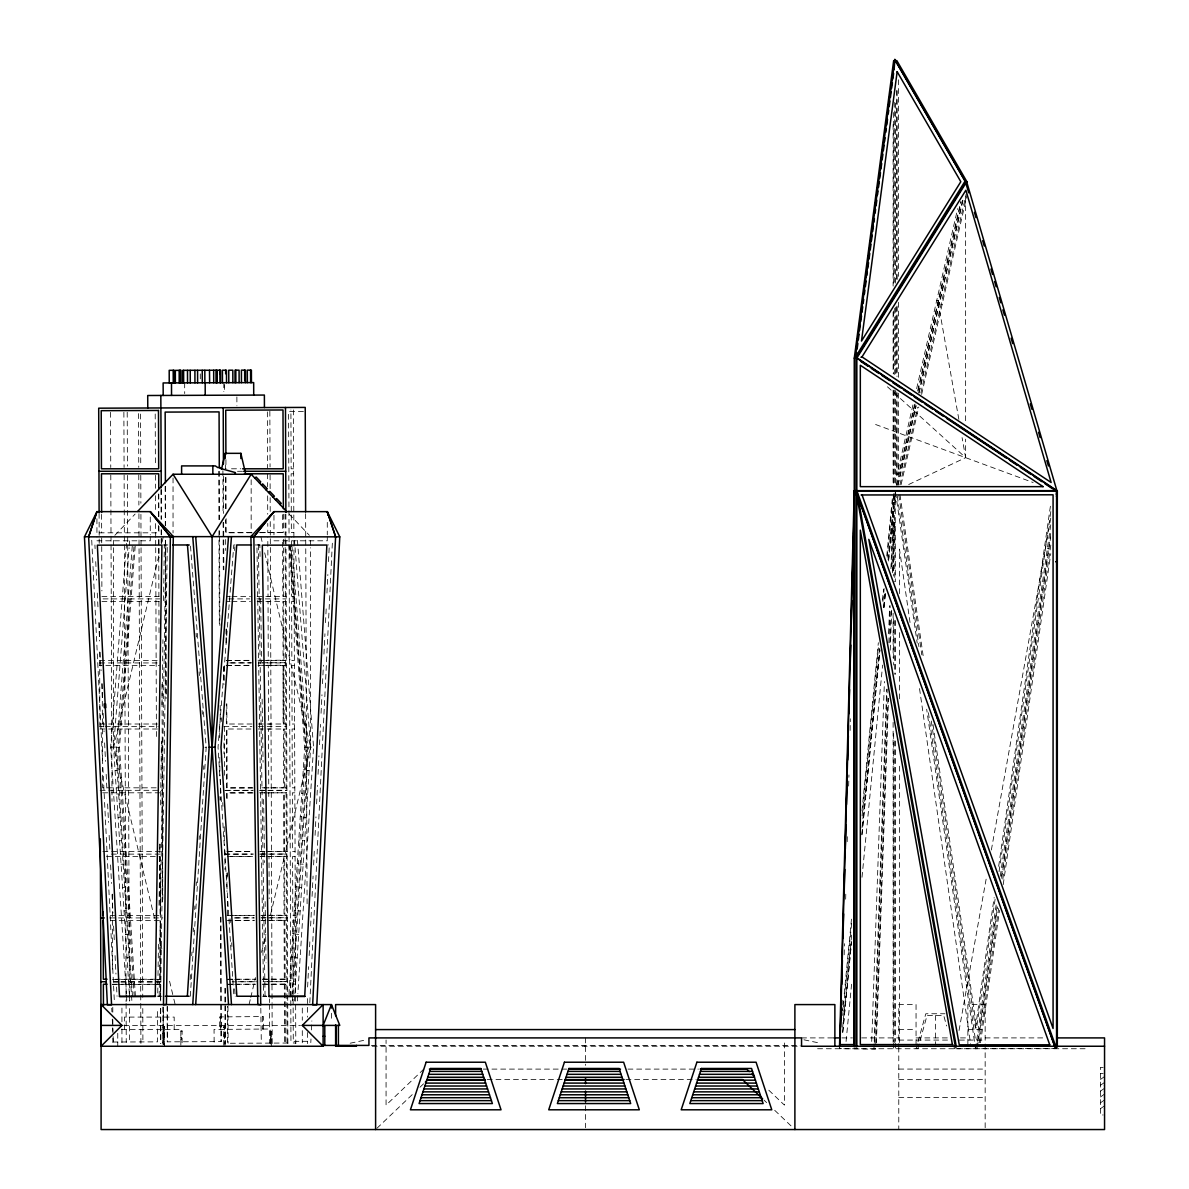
<?xml version="1.0" encoding="UTF-8"?>
<svg xmlns="http://www.w3.org/2000/svg" width="1189" height="1189" viewBox="0 0 1189 1189"><rect width="100%" height="100%" fill="white"/><g stroke="black" fill="none" stroke-linecap="round" stroke-linejoin="round"><path stroke-width="0.75" stroke-dasharray="5 3.75" d="M158.464 944.259L157.691 996.263L160.634 996.159L167.292 544.874L164.35 544.963L163.473 604.398M159.029 905.26L159.935 843.967M160.515 804.968L161.451 741.832M162.001 704.691L162.952 639.682M159.163 996.204L165.821 544.919M162.908 1042.619L163.413 1008.213M842.838 1000.142L842.704 1010.427L843.521 1001.168M844.175 954.797L844.472 943.68M845.661 899.181L845.81 893.623M847.177 841.708L847.326 836.135M848.649 786.078L848.946 774.946M850.135 730.447L850.298 718.751M871.715 1041.43L884.408 681.505M873.96 1048.743L874.168 1043.184M874.227 1041.326L886.667 689.144M888.629 633.544L889.61 605.736M890.918 568.669L893.593 492.677L893.667 576.085M874.747 1042.723L887.232 689.055M888.867 642.759L890.175 605.721M891.542 566.841L893.117 522.402L894.767 522.402L894.767 581.659M887.99 698.419L875.609 1049.174L839.479 1048.639M889.952 642.818L891.126 609.452M892.434 572.801L895.243 492.677L895.317 581.644M876.397 1042.723L888.555 698.315M890.249 650.16L891.691 609.422M894.767 522.402L892.998 572.399L893.117 522.402M307.624 987.004L308.635 966.672M309.17 955.57L309.987 938.924M310.626 925.978L311.533 907.475M312.068 896.387L313.079 876.04M313.614 864.938L314.431 848.292M315.07 835.347L315.977 816.858M316.616 803.898L317.522 785.409M318.058 774.307L318.964 755.818M319.514 744.715L320.51 724.369M321.06 713.281L321.966 694.777M322.501 683.69L323.408 665.186M323.958 654.099L324.954 633.752M325.504 622.65L326.321 606.004M326.945 593.058L327.852 574.555M328.491 561.609L329.308 544.963L327.837 544.919M309.809 1002.639L332.489 540.237M310.805 1042.619L310.983 1038.993M311.429 1029.942L311.86 1020.89M190.181 979.662L190.537 974.133M191.711 955.688L191.949 952.003M193.242 931.715L193.48 928.029M194.654 909.585L194.892 905.899M196.185 885.612L196.423 881.926M199.128 839.508L199.366 835.822M203.601 769.432L203.839 765.746M190.314 996.248L206.187 747.301L190.418 544.963M288.927 994.494L304.696 747.301L288.927 544.963M289.997 996.248L306.004 747.301L290.369 546.806M291.766 996.248L307.654 747.301L291.87 544.963M292.36 1000.856L292.702 995.461M292.821 993.662L308.546 747.078L313.569 747.212L297.859 993.484M294.426 1000.989L294.783 995.594M294.887 993.781L310.626 747.212L310.626 547.728M297.384 1000.885L297.74 995.327M126.361 993.484L110.651 747.212L126.777 540.341M129.333 993.781L113.594 747.212L129.155 547.728M129.289 545.87L129.72 540.341M132.455 996.248L116.567 747.301L132.351 544.963M133.971 546.806L118.335 747.301L134.223 996.248M135.397 996.248L119.509 747.301L135.293 544.963M221.213 721.545L221.496 717.874M234.56 550.492L234.842 546.806M844.235 993.766L851.592 918.012M862.01 810.839L878.344 642.699M882.461 600.192L883.546 589.105M886.771 555.858L892.508 496.72M842.704 1015.391L851.681 923.021M862.084 815.862L878.418 647.752M882.907 601.56L884.155 588.629M887.202 557.225L893.132 496.259M842.659 1027.133L851.636 934.747M862.04 827.574L879.444 648.347M883.397 607.698L884.824 592.91M888.064 559.647L894.158 496.824M842.733 1032.111L851.532 941.584M861.936 834.44L879.89 649.699M884.007 607.207L885.448 592.434M888.495 561.015L894.782 496.363M842.733 1032.542L851.532 942.015M861.936 834.871L879.89 650.13M884.007 607.638L885.448 592.85M888.673 559.603L895.139 493.093M846.063 1041.46L851.621 983.838M862.01 877.259L882.61 665.097M995.104 899.196L976.615 1027.861L975.426 1028.039L994.167 897.532M998.671 866.276L1050.704 504.151M999.057 871.626L1050.838 511.329M996.144 904.978L975.485 1048.743L977.135 1048.98L997.437 907.668M1000.276 876.219L1050.898 523.859M976.674 1048.743L977.477 1043.229M977.73 1041.401L997.244 905.424M1001.465 876.219L1050.779 532.865M1001.658 878.299L1050.704 536.938M979.305 1042.738L998.597 908.515M1002.817 879.102L1050.898 544.473M980.509 1042.738L999.518 910.358M1003.219 884.616L1050.779 553.658M959.047 1030.506L986.781 875.535M991.358 850.001L1050.749 518.166M914.49 404.765L898.542 474.783L897.011 474.783L912.974 404.765M916.645 388.61L957.65 208.655M917.759 390.408L960.816 201.431M896.551 485.394L915.099 403.978M917.982 391.315L961.128 201.937M897.725 485.082L915.857 405.479M918.755 392.816L962.718 199.826M898.067 485.394L916.214 405.791M919.097 393.113L963.462 198.34M899.924 484.919L917.596 407.351M920.881 392.92L966.167 194.149M901.099 484.607L918.77 407.039M921.638 394.421L966.925 195.65M154.496 918.19L113.594 747.212L159.088 554.639M162.061 542.035L163.339 536.64M249.051 1004.586L250.344 999.191M250.775 997.393L255.501 977.596M261.535 952.389L265.846 934.391M270.572 914.594L310.626 747.212L295.065 547.728M916.095 1048.743L917.551 1043.496M918.027 1041.742L925.8 1013.756L945.002 1013.756M917.819 1048.743L927.063 1015.421L943.724 1015.421L946.593 1025.944M114.857 535.318L135.1 514.064M423.819 1069.104L386.068 1105.116L386.068 1040.033M376.943 1128.272L413.237 1093.657M419.955 1087.251L425.32 1082.124M1104.551 1076.565L1100.39 1079.493L1103.169 1079.493M1104.551 1082.421L1100.39 1085.334L1104.551 1085.334M1104.551 1088.262L1100.39 1091.19L1104.551 1091.19M1104.551 1094.103L1100.39 1097.031L1104.551 1097.031M1104.551 1099.959L1100.39 1102.872L1104.551 1102.872M1104.551 1105.8L1100.39 1108.728L1104.551 1108.728M908.708 484.503L965.631 457.661L965.631 439.172M958.854 419.36L938.18 302.66L939.355 302.348M941.019 304.533L942.193 304.221M350.161 1043.214L366.509 1039.81M1056.56 1048.579L955.778 1048.743M976.674 1048.564L975.485 1048.743L926.692 709.224M110.651 747.212L115.675 747.078L131.399 993.662M115.095 770.606L117.161 770.487M116.581 794.014L118.662 793.88M118.068 817.408L120.148 817.274M119.569 840.801L121.65 840.668M121.055 864.21L123.136 864.076M122.556 887.603L124.637 887.47M124.042 910.997L126.123 910.863M125.544 934.391L127.609 934.257M127.03 957.799L129.111 957.665M128.516 981.193L130.597 981.059M303.388 411.572L288.585 411.632L290.948 1041.356L307.609 1041.296M293.624 468.793L291.127 468.793L290.904 409.952M293.653 473.787L291.142 473.802L291.364 532.598L293.861 532.598M99.177 532.821L158.94 532.821L158.91 525.449M270.289 532.598L267.793 532.598L267.763 523.413M252.053 532.717L226.192 532.821L226.133 518.062M259.44 532.687L285.954 532.598M270.527 596.402L268.03 596.402L267.807 537.606M286.192 596.402L282.863 596.402L282.64 539.434M294.114 596.402L291.602 596.402L291.394 537.606M270.557 601.396L268.045 601.411L268.268 660.445M286.207 601.396L282.878 601.411L283.101 660.445L285.598 660.445M294.129 601.396L291.632 601.411L291.855 660.445L294.352 660.445M99.653 660.445L157.572 660.445M226.668 660.43L250.686 660.341M258.072 660.311L286.43 660.207M229.67 662.912L251.652 662.838M262.635 662.793L286.445 662.704M99.668 665.439L102.165 665.424M226.698 665.424L250.701 665.335M258.087 665.305L286.445 665.201M270.795 665.439L268.298 665.454L268.506 724.027L271.003 724.012M285.613 665.439L259.217 665.439M294.367 665.439L291.87 665.454L292.093 724.027L294.59 724.012M99.891 724.012L159.371 724.012M286.668 724.012L283.339 724.027L283.116 665.454L283.116 724.012M99.906 729.006L159.668 729.006M271.033 729.006L268.536 729.02L268.744 787.831M286.698 729.006L283.354 729.02L283.577 787.831L259.678 787.817M294.604 729.006L292.108 729.02L292.331 787.831L294.827 787.817M253.004 787.95L227.158 788.039L226.936 729.006M264.092 787.906L286.906 787.817M224.662 790.551L252.127 790.447M259.455 790.417L286.921 790.313M253.034 792.944L227.173 793.033L227.203 800.36M264.107 792.9L286.935 792.81M294.842 792.81L292.345 792.825L292.568 851.517L295.065 851.502M268.996 851.517L271.493 851.502M259.915 851.562L287.158 851.621M271.508 856.511L269.011 856.511L269.16 898.706M259.945 856.556L286.341 856.511M295.08 856.511L292.583 856.511L292.806 915.203L295.303 915.203M266.202 856.615L287.173 856.615M227.069 915.426L254.639 915.322M261.996 915.292L265.682 915.277M267.51 915.262L286.564 915.203M287.396 915.426L284.884 915.441L284.676 856.615M235.526 917.893L253.747 917.819M261.045 917.789L286.564 917.7M227.099 920.42L254.669 920.316M262.011 920.286L265.697 920.271M267.54 920.271L286.579 920.197M295.318 920.197L292.821 920.212L293.044 979.112L295.541 979.097M260.896 920.435L287.411 920.435M227.307 979.35L232.821 979.32M234.664 979.32L254.892 979.246M262.234 979.216L286.802 979.127M262.962 979.231L287.634 979.231M232.123 981.832L255.813 981.742M263.111 981.713L286.802 981.624M227.337 984.343L232.851 984.329M234.679 984.314L254.907 984.239M262.264 984.21L286.817 984.12M295.556 984.106L293.059 984.106L293.282 1043.021L295.779 1043.006M262.977 984.239L287.649 984.239M225.538 1026.196L224.29 1026.196L224.364 1044.001M224.305 1027.445L225.553 1027.445M163.309 1033.078L164.141 1033.078L164.29 1036.511L163.042 1036.511M225.568 1032.855L224.736 1032.855L224.751 1036.109L225.583 1036.109M163.027 1033.256L164.29 1033.256M164.141 1034.326L164.29 1035.262M225.018 1034.133L224.186 1034.133L224.201 1037.388L225.033 1037.388M163.324 1036.332L164.156 1036.332M112.91 1042.025L157.572 1041.861L157.438 1008.421M287.872 1043.035L227.56 1043.273L227.411 1006.444M226.831 851.621L252.573 851.577M224.349 854.118L253.51 854.074M260.807 854.059L268.09 854.044M269.918 854.044L286.326 853.999M230.532 856.615L252.588 856.57M936.694 300.624L938.21 300.624M938.18 302.66L939.696 302.66M231.498 468.793L240.728 468.793M237.488 471.29L242.957 471.29M251.369 532.598L225.642 532.598L225.583 519.727M260.569 532.598L282.625 532.598L282.551 514.213M273.96 540.802L327.287 540.802L327.287 536.64M162.848 544.963L168.362 544.963M235.095 544.963L233.802 544.963L218.033 747.301L233.906 996.248L235.214 996.248M255.13 544.963L260.822 544.963M101.912 596.402L159.177 596.402M226.43 596.402L230.131 596.402M231.974 596.402L250.448 596.402M257.121 596.402L283.695 596.402L283.472 537.606M103.071 598.899L159.846 598.899M228.853 598.899L249.586 598.899M256.898 598.899L264.226 598.899M265.31 598.899L286.207 598.899M101.927 601.396L159.192 601.396M226.445 601.396L230.146 601.396M231.989 601.396L250.463 601.396M257.151 601.396L283.71 601.396L283.933 660.222M226.118 660.445L251.845 660.445M262.888 660.445L283.101 660.445M99.668 662.942L158.256 662.942M230.919 662.942L250.968 662.942M258.266 662.942L285.613 662.942M105.851 665.439L159.43 665.439M226.133 665.439L251.86 665.439M251.994 724.012L226.356 724.012L226.282 703.873M258.31 724.012L284.171 724.012L283.948 665.216M99.906 726.509L103.562 726.509M105.375 726.509L158.241 726.509M223.859 726.509L251.89 726.509M258.37 726.509L286.683 726.509M250.938 729.006L226.371 729.006L226.594 787.817L252.336 787.817M258.325 729.006L284.186 729.006L284.409 787.831M116.567 747.301L119.509 747.301M205.013 747.301L206.187 747.301M304.696 747.301L307.654 747.301M303.269 769.863L304.443 769.863M156.19 787.817L102.626 787.817L102.551 767.589M100.144 790.313L162.403 790.313M225.925 790.313L253.272 790.313M260.569 790.313L266.039 790.313M267.852 790.313L286.088 790.313M102.655 792.81L159.638 792.81M252.35 792.81L226.609 792.81L226.638 800.167M259.707 792.81L283.591 792.81L283.814 851.517M301.768 793.256L302.942 793.256M300.282 816.665L301.456 816.665M298.781 840.058L299.97 840.058M102.863 851.621L160.129 851.621L160.099 844.279M227.396 851.621L253.257 851.621M260.644 851.621L264.33 851.621M266.187 851.621L284.647 851.621L284.439 792.825M111.32 854.118L162.64 854.118M224.899 854.118L252.365 854.118M259.692 854.118L287.158 854.118M106.564 856.615L160.143 856.615L160.366 915.426L110.458 915.426M227.411 856.615L253.272 856.615M260.659 856.615L264.359 856.615M297.295 863.452L298.469 863.452M295.793 886.845L296.982 886.845M294.307 910.254L295.481 910.254M253.495 915.426L227.634 915.426L227.56 897.056M260.881 915.426L284.884 915.426M109.73 917.923L162.878 917.923M234.292 917.923L254.446 917.923M261.758 917.923L265.429 917.923M267.257 917.923L287.396 917.923M110.473 920.435L160.396 920.435L160.604 979.231L112.583 979.231M235.036 920.435L253.51 920.435M292.821 933.647L293.995 933.647M291.32 957.041L292.494 957.041M227.872 979.231L255.576 979.231M112.539 979.587L160.337 979.587L160.114 920.435M289.834 980.435L291.008 980.435M113.683 981.728L119.168 981.728M120.996 981.728L161.288 981.728M238.201 981.728L256.512 981.728M267.495 981.728L287.634 981.728M113.624 982.084L119.093 982.084M120.906 982.084L162.848 982.084M112.598 984.239L160.634 984.239L160.693 1000.9M227.887 984.239L255.59 984.239M112.554 984.581L116.24 984.581M118.068 984.581L160.352 984.581L160.411 1001.153M156.948 996.159L162.848 996.248M262.487 996.248L266.856 996.248M123.775 1025.408L300.445 1025.408M223.74 1027.445L224.989 1027.445M163.086 1027.682L164.602 1027.682M121.471 1029.585L180.847 1029.585L180.847 1046.246M898.78 1029.585L916.05 1029.585M967.876 1029.585L985.161 1029.585M180.847 1030.685L182.095 1030.685L182.095 1042.783M180.847 1031.517L182.095 1031.517M270.379 1031.517L271.627 1031.517M180.847 1037.492L181.01 1039.632M180.847 1037.507L181.679 1037.566L181.679 1039.647L180.847 1039.587M801.549 1037.908L832.731 1037.908M841.901 1037.908L852.439 1037.908M861.668 1037.908L898.78 1037.908M916.05 1037.908L947.514 1037.908M960.474 1037.908L967.876 1037.908M985.161 1037.908L1043.942 1037.908M270.557 1038.458L270.72 1039.617M271.211 1039.959L270.379 1039.944L271.211 1040.033L271.211 1037.878L270.379 1037.938L271.047 1039.855M898.78 1040.078L950.234 1040.078M959.419 1040.078L985.161 1040.078M371.384 1045.413L800.152 1045.413M372.172 1046.246L801.549 1046.246M817.586 1048.743L1088.53 1048.743M1103.169 1067.395L1100.39 1067.395L1100.39 1114.97L1103.169 1114.97M483.195 1069.104L566.692 1069.104M627.926 1069.104L698.419 1069.104M898.78 1069.074L985.161 1069.074M1100.39 1073.637L1103.169 1073.637M487.208 1079.567L563.051 1079.567M625.934 1079.567L696.234 1079.567M898.78 1079.567L985.161 1079.567M898.78 1097.492L985.161 1097.492M266.529 996.263L263.586 996.159L256.928 544.874L259.871 544.963L260.094 559.826M307.044 770.487L309.125 770.606M305.558 793.88L307.639 794.014M304.072 817.274L306.138 817.408M302.571 840.668L304.652 840.801M301.085 864.076L303.165 864.21M299.583 887.47L301.664 887.603M298.097 910.863L300.178 910.997M296.596 934.257L298.677 934.391M295.11 957.665L297.191 957.799M293.624 981.059L295.689 981.193M1047.36 548.515L1049.01 548.753M803.972 1039.81L820.336 1043.214M875.609 424.503L1033.152 482.526M887.455 386.797L965.631 457.661L962.079 437.597M768.807 1090.209L784.428 1105.116L784.428 1040.033M763.977 1100.078L766.667 1102.634M774.723 1110.318L792.201 1126.994M289.12 514.064L309.363 535.318M953.4 1044.581L954.544 1048.743M159.237 937.987L161.823 948.792M169.566 981.193L173.445 997.393M173.876 999.191L175.169 1004.586M260.881 536.64L262.16 542.035M264.701 552.84L310.626 747.212M900.014 494.787L923.526 658.394M933.023 724.562L976.615 1027.861M898.825 494.966L921.802 654.886M931.314 721.054L975.426 1028.039M897.294 496.155L918.919 646.653M928.416 712.716L975.619 1041.222M895.585 492.662L917.209 643.145M910.031 622.501L899.479 549.095L899.479 593.638M919.528 688.565L970.67 1044.581M297.443 540.341L313.569 747.212M294.486 540.341L294.917 545.87M290.101 544.963L305.885 747.301M196.126 633.261L196.408 636.932M199.128 671.889L199.425 675.56M202.145 710.517L202.427 714.188M222.729 802.62L222.967 806.305M227.203 872.696L227.441 876.382M230.146 918.8L230.384 922.486M231.677 942.773L231.914 946.459M234.619 988.876L235.095 994.405M131.518 995.461L131.86 1000.856M129.438 995.594L129.779 1000.989M126.48 995.327L126.837 1000.885M94.912 544.963L95.09 548.664M95.729 561.609L96.636 580.113M97.26 593.058L98.078 609.704M98.717 622.65L99.534 639.296M100.173 652.241L101.08 670.745M101.719 683.69L102.522 700.336M103.161 713.281L104.067 731.77M104.617 742.872L105.524 761.361M106.163 774.307L106.98 790.953M107.605 803.898L108.511 822.402M109.15 835.347L109.968 851.993M110.607 864.938L111.513 883.442M112.048 894.529L112.955 913.033M113.594 925.978L114.412 942.624M115.051 955.57L115.957 974.059M116.581 987.004L117.042 996.263M91.731 540.237L114.412 1002.639M111.736 1008.213L111.915 1011.824M112.256 1019.077L113.416 1042.619M260.659 598.825L261.595 661.976M262.145 699.117L263.066 762.253M263.616 799.394L264.553 862.545M265.132 901.544L266.039 962.822M258.399 544.919L265.058 996.204M260.807 1008.213L261.312 1042.619M270.364 1043.823L270.26 1029.005L214.05 1029.451L214.154 1044.254M263.586 1029.065L263.497 1016.565L219.623 1016.907L219.727 1029.406M262.487 1016.58L262.591 1029.065M220.604 1016.907L220.708 1029.392M305.632 513.737L307.104 905.691M307.446 998.582L307.52 1017.145M307.579 1032.483L307.609 1043.615M293.415 409.952L295.793 1043.689M285.88 514.213L287.723 1002.609M287.723 1003.605L287.872 1043.719M285.048 514.213L285.137 535.095M285.137 538.736L287.039 1043.719M283.383 514.228L283.458 532.598M284.914 920.435L285.137 979.246M285.152 984.239L285.375 1043.05M283.844 856.511L284.052 915.203M284.082 920.212L284.29 979.127M284.32 984.135L284.543 1043.05M269.844 411.186L270.052 466.95M270.081 474.931L270.141 491.339M270.156 497.671L270.215 513.217M270.245 521.57L270.304 535.095M270.319 538.736L272.058 1002.565M272.058 1003.575L272.207 1043.779M267.347 411.884L267.555 468.793M267.57 473.802L267.614 486.658M267.659 495.843L267.718 514.228M268.773 792.825L268.788 796.496M269.546 998.894L269.561 1002.58M269.561 1004.423L269.71 1043.11M236.879 396.948L236.908 405.88M225.925 459.638L225.955 468.793M225.984 477.473L226.103 508.833M226.549 629.07L226.623 645.672M226.831 703.873L226.906 724.012M227.976 1006.37L228.11 1043.258M225.39 465.122L225.405 468.793M225.434 477.458L225.553 510.542M225.657 539.434L225.702 550.462M225.999 629.07L226.059 645.672M226.921 873.157L226.98 891.527M224.409 384.508L224.439 391.642M223.814 382.724L223.844 391.642M223.487 476.343L223.621 513.44M223.651 522.521L223.829 569.843M224.201 666.568L224.26 684.076M224.424 726.509L224.617 777.74M224.884 850.492L224.959 869.56M225.405 988.267L225.613 1043.987M222.908 470.785L223.071 513.44M223.101 522.328L223.279 569.724M223.636 666.568L223.71 684.091M223.933 742.917L223.963 753.856M224.245 826.771L224.305 845.453M224.855 988.282L225.063 1043.942M219.296 471.334L219.475 519.638M219.519 530.784L219.534 534.5M219.549 536.358L219.876 625.518M220.173 705.404L220.233 720.252M220.455 779.702L220.53 800.138M220.976 917.165L221.436 1041.623L167.233 1041.832L167.099 1006.533M218.746 471.334L218.925 519.638M218.969 530.784L218.999 538.216M218.999 540.074L219.326 625.518M219.697 723.982L219.757 740.688M219.816 757.408L219.891 775.986M219.965 796.422L219.98 800.138M220.411 917.165L220.886 1041.623M200.287 373.881L200.317 381.015M184.667 382.873L184.696 393.574M165.42 486.405L165.568 525.419M165.628 540.267L166.222 698.166M167.381 1006.533L167.515 1041.832M165.152 486.405L165.301 525.419M165.345 540.267L165.94 698.166M161.273 489.556L161.377 519.236M161.422 529.833L161.466 543.343M162.001 684.314L162.819 901.515M163.22 1007.053L163.354 1044.165M160.991 489.556L161.11 519.236M161.139 529.833L161.199 543.358M161.942 741.089L162.536 901.515M162.938 1007.053L163.071 1044.18M158.791 494.074L158.88 518.062M158.954 539.657L159.029 557.953M160.723 1008.317L160.857 1043.511M158.509 494.074L158.598 518.062M158.627 525.449L158.657 532.821M158.687 539.657L158.895 596.402M158.91 601.396L159.029 632.756M159.831 844.279L159.846 851.621M159.876 856.615L160.099 915.426M160.441 1008.525L160.574 1043.526M155.209 413.995L155.402 465.999M155.447 475.288L155.491 488.293M155.521 495.724L155.581 512.444M155.625 523.591L155.685 538.454M155.685 540.311L155.7 545.885M155.714 547.743L156.428 739.068M140.555 414.054L140.748 466.058M140.778 475.347L140.882 503.215M140.926 514.361L141.015 538.513M141.03 540.371L141.045 545.944M141.045 547.802L142.739 997.333M142.784 1008.48L142.903 1041.921M138.548 413.594L138.756 467.381M138.771 474.812L138.89 505.072M138.92 513.752L140.748 1001.569M140.763 1003.427L140.911 1044.239M127.208 412.241L127.416 466.118M127.446 475.392L129.423 1001.108M129.452 1008.525L129.571 1041.965M123.879 412.256L124.087 467.44M124.117 474.857L126.093 1001.628M126.093 1003.486L126.242 1042.441M110.547 412.301L110.755 467.485M110.785 474.916L112.004 801.356M112.361 894.098L112.658 972.008M112.777 1007.246L112.806 1012.805M112.836 1019.746L112.881 1031.353M112.896 1038.309L112.91 1042.485M101.6 514.361L101.674 532.821M101.689 537.814L101.897 590.903M102.239 683.734L102.388 724.012M102.403 729.006L102.522 760.247M99.103 513.366L99.177 535.332M99.192 538.959L99.207 543.314M99.504 622.679L99.579 640.975M99.623 651.958L99.921 730.15M985.161 1127.722L985.161 1004.586L967.876 1004.586L967.876 1044.581M965.631 196.958L965.631 422.526M935.401 1015.421L935.401 1045.042M916.05 1044.581L916.05 1004.586L898.78 1004.586L898.78 1045.636M899.479 632.607L899.479 699.414M899.479 766.221L899.479 1042.723M898.78 1047.078L898.78 1129.55M898.542 79.782L898.542 276.353M898.542 302.318L898.542 378.355M898.542 393.187L898.542 474.783M897.011 90.914L897.011 280.069M897.011 306.034L897.011 376.497M897.011 393.187L897.011 474.783M896.833 90.23L896.833 279.073M896.833 306.851L896.833 375.352M896.833 392.013L896.833 484.577M895.317 103.265L895.317 283.131M895.317 307.238L895.317 375.858M895.317 390.691L895.317 485.261M895.317 620.569L895.317 674.326M895.317 741.044L895.317 1041.326M895.317 1043.184L895.317 1048.743M894.767 102.195L894.767 282.358M894.767 308.352L894.767 375.219M894.767 390.081L894.767 484.8M894.767 620.539L894.767 674.237M894.767 740.896L894.767 1042.723M893.667 112.539L893.667 283.131M893.667 310.953L893.667 374M893.667 390.691L893.667 485.261M893.667 618.711L893.667 665.052M893.667 733.643L893.667 1041.326M893.667 1043.184L893.667 1048.743M893.117 124.488L893.117 286.073M893.117 312.068L893.117 373.361M893.117 390.081L893.117 484.8M893.117 613.138L893.117 657.576M893.117 722.377L893.117 1042.723M585.538 1037.908L585.538 1065.403M585.538 1105.725L585.538 1127.722M584.795 1045.413L584.795 1046.246M331.449 1013.266L331.449 1021.946M327.287 522.357L327.287 534.857M310.626 540.341L310.626 545.87M302.288 1008.064L302.288 1020.207M302.288 1030.625L302.288 1042.768M273.96 515.223L273.96 534.857M271.627 1045.666L271.627 1030.685L270.379 1030.685L270.379 1044.001M270.557 1037.863L270.557 1040.078M251.161 479.747L251.161 532.969M224.989 1045.77L224.989 1026.196L223.74 1026.196L223.74 1045.77M174.189 1029.585L174.189 1017.085L124.429 1017.085L124.429 1029.585M173.044 477.919L173.044 532.969M164.602 1046.008L164.602 1026.434L163.086 1026.434L163.086 1044.224M164.335 1026.434L164.335 1046.008M163.354 1026.434L163.354 1044.224M150.26 517.007L150.26 534.857M150.26 536.64L150.26 540.802L96.933 540.802L96.933 536.64M121.932 1008.064L121.932 1021.946M121.932 1028.886L121.932 1042.768M117.756 1033.286L117.756 1046.246M113.594 540.341L113.594 545.87M113.594 547.728L113.594 747.212M96.933 518.79L96.933 534.857"/><path stroke-width="1.5" d="M155.254 996.471L161.912 545.067L97.349 545.171L119.48 996.471L155.254 996.367L119.48 996.471M839.523 1046.885L854.267 490.715L856.823 490.656L1056.56 490.656L1056.56 1046.721M840.623 1027.014L841.203 1004.764M841.753 984.373L842.392 960.266M842.971 938.017L843.61 913.91M844.16 893.519L844.799 869.412M845.334 849.02L845.974 824.913M846.509 804.522L847.148 780.415M847.698 760.024L848.337 735.917M848.916 713.668L849.555 689.561M850.105 669.169L850.744 645.062M851.279 624.671L851.919 600.564M852.468 580.173L853.108 556.066M853.687 533.816L854.282 511.567M855.812 494.52L855.917 490.819L1055.029 1046.989M304.726 996.471L326.871 545.067L262.308 545.171L268.967 996.471L304.726 996.367L268.967 996.471M339.772 536.848L316.824 1004.794L312.662 1004.794L335.61 536.64L327.287 511.642L273.96 511.642L250.909 536.536L257.805 1004.482L260.748 1004.794L253.852 536.64L273.96 511.642L253.852 536.848L339.772 536.848L327.287 511.642L328.06 515.209M187.357 996.248L203.245 747.301L187.461 544.963M192.752 1004.586L209.16 747.212L192.752 536.64M195.695 1004.586L212.103 747.212L228.526 536.64M231.469 1004.586L215.06 747.212L231.469 536.64M839.657 1046.796L840.014 1043.095M854.252 1046.885L854.267 358.186L893.667 60.609L896.833 60.609L967.147 182.155L965.631 182.155L855.917 358.186L855.917 1046.885M855.054 358.097L855.545 354.426M856.273 348.942L856.749 345.271M857.477 339.786L857.968 336.115M859.662 323.304L860.152 319.648M860.866 314.149L861.356 310.492M862.084 304.993L862.575 301.337M863.303 295.838L863.779 292.182M864.507 286.683L864.998 283.027M865.726 277.527L866.201 273.871M866.692 270.2L867.42 264.716M868.148 259.217L868.624 255.561M869.352 250.062L869.843 246.405M870.333 242.734L871.061 237.25M872.756 224.424L873.231 220.768M873.96 215.268L874.45 211.612M875.178 206.113L875.654 202.457M876.382 196.958L876.873 193.302M877.601 187.803L878.091 184.146M878.82 178.647L879.295 174.991M880.023 169.492L880.514 165.836M881.242 160.337L881.718 156.68M882.446 151.181L882.937 147.525M883.412 143.869L883.903 140.198M885.85 125.558L886.325 121.887M887.053 116.403L887.544 112.732M888.272 107.248L888.748 103.577M889.476 98.093L889.966 94.421M890.695 88.937L891.17 85.266M891.899 79.782L892.389 76.111M1056.828 490.507L966.687 181.813L856.972 357.844L855.917 358.186L855.456 357.027L894.856 59.45L965.171 180.996L968.738 192.796M855.917 358.186L856.645 352.687M857.135 349.001L857.864 343.502M858.354 339.816L859.082 334.317M859.558 330.631L860.301 325.132M860.777 321.446L861.505 315.947M861.995 312.276L862.724 306.762M863.214 303.091L863.704 299.405M864.433 293.906L864.908 290.22M865.399 286.549L866.127 281.035M866.855 275.536L867.346 271.85M867.836 268.179L868.564 262.665M869.055 258.994L869.783 253.495M870.259 249.809L871.002 244.31M871.478 240.624L872.206 235.125M872.696 231.439L873.425 225.94M873.915 222.254L874.405 218.583M875.134 213.069L875.609 209.398M876.1 205.727L876.828 200.213M877.556 194.714L878.047 191.028M878.537 187.357L879.266 181.843M879.756 178.172L880.484 172.658M880.96 168.987L881.703 163.473M882.179 159.802L882.907 154.288M883.397 150.617L884.126 145.103M884.616 141.432L885.106 137.761M885.835 132.247L886.31 128.575M886.801 124.904L887.529 119.39M888.257 113.876L888.748 110.205M889.238 106.534L889.966 101.02M890.457 97.349L891.185 91.835M891.661 88.164L892.404 82.65M892.88 78.979L893.608 73.465M894.098 69.794L894.856 59.45M1056.322 494.49L1056.843 490.656M1056.516 496.556L1057.303 491.057L1055.654 490.819L1056.694 490.477L856.972 357.844M221.57 469.016L225.197 453.336L240.862 453.336L245.722 474.248M88.61 536.848L96.933 511.642L150.26 511.642L173.312 536.536L166.415 1004.482L163.473 1004.794L170.369 536.64L150.26 511.642L170.369 536.848L88.61 536.848L96.933 511.642L84.449 536.848L107.396 1004.794L111.558 1004.794L88.61 536.64L84.449 536.848M323.126 1025.408L331.449 1004.586L101.095 1004.586L101.095 1129.55L1104.551 1129.55L1104.551 1037.908L1056.798 1037.908M855.456 357.027L965.171 180.996M861.995 356.908L965.884 190.225L1051.121 482.496L861.995 356.908L860.94 357.25M228.526 1004.586L212.103 747.212L212.103 536.64L251.161 474.248L286.594 511.419M137.627 511.419L173.044 474.248L251.161 474.248M100.322 838.765L101.095 1046.246L121.932 1025.408L101.095 1004.586M323.126 1046.246L302.288 1025.408L323.126 1004.586L323.126 1046.246L101.095 1046.246M254.922 478.171L256.125 477.027L260.718 481.857L259.514 483.002M261.461 485.053L262.665 483.893L267.272 488.724L266.068 489.868M268.595 492.528L269.799 491.384L274.391 496.199L273.188 497.359M275.417 499.692L276.621 498.548L281.228 503.363L280.01 504.522M425.32 1082.124L428.01 1079.567L485.35 1079.567M895.317 60.609L965.631 182.155L966.687 181.813M965.631 182.155L966.806 181.843M861.104 494.966L1053.082 494.802L1053.082 1028.5L862.01 494.802M1055.654 490.819L1056.56 490.656M854.267 358.186L856.838 358.186L1056.56 490.819M242.571 468.793L283.22 468.793L282.997 409.982L225.732 410.205L225.895 454.139M98.94 471.29L161.199 471.29M243.611 471.29L285.717 471.29M244.444 473.787L283.235 473.787L283.368 508.714M854.252 490.819L1057.318 490.819L1057.318 1046.885M169.685 536.536L173.312 536.536L170.369 536.848M254.535 536.536L250.909 536.536L253.852 536.848M171.974 536.64L253.361 536.64M172.702 544.963L189.229 544.963M251.518 544.963L236.745 544.963L220.976 747.301L236.864 996.248L258.89 996.248M1055.654 561.713L1057.318 561.713M209.16 747.212L215.06 747.212M100.619 917.923L104.275 917.923M107.04 979.231L103.354 979.231L103.131 920.435M100.857 981.728L106.356 981.728M107.055 984.239L103.369 984.239L103.443 1005.864M165.33 996.248L189.125 996.248M101.095 1025.408L121.932 1025.408M302.288 1025.408L339.786 1025.408L331.449 1004.586L331.449 1008.064M323.126 1026.241L324.79 1026.241L324.79 1045.413M375.605 1029.585L794.891 1029.585M323.126 1036.243L324.79 1036.243M833.846 1037.908L840.073 1037.908M1055.654 1044.581L1057.318 1044.581M323.126 1045.413L368.932 1045.413L368.932 1037.908L801.549 1037.908L801.549 1046.246L1104.551 1046.246M429.392 1069.104L481.337 1069.104M568.55 1069.104L620.495 1069.104M700.276 1069.104L746.662 1069.104L749.263 1071.586M429.69 1071.393L481.783 1071.393M567.97 1071.393L620.078 1071.393M700.44 1071.393L752.533 1071.393M428.724 1074.321L482.749 1074.321M567.019 1074.321L621.044 1074.321M699.474 1074.321L753.499 1074.321M427.758 1077.249L483.715 1077.249M566.053 1077.249L622.01 1077.249M698.508 1077.249L754.465 1077.249M564.894 1079.567L624.091 1079.567M698.077 1079.567L742.471 1079.567L762.639 1098.785M426.792 1080.177L484.681 1080.177M565.087 1080.177L622.962 1080.177M697.542 1080.177L755.431 1080.177M425.825 1083.09L485.632 1083.09M564.121 1083.09L623.928 1083.09M696.576 1083.09L756.397 1083.09M424.859 1086.018L486.598 1086.018M563.155 1086.018L624.894 1086.018M695.61 1086.018L757.363 1086.018M423.893 1088.946L487.564 1088.946M562.189 1088.946L625.86 1088.946M694.644 1088.946L758.329 1088.946M422.927 1091.859L488.53 1091.859M561.223 1091.859L626.826 1091.859M693.692 1091.859L759.281 1091.859M421.961 1094.787L489.496 1094.787M560.257 1094.787L627.792 1094.787M692.726 1094.787L760.247 1094.787M421.01 1097.715L490.463 1097.715M559.291 1097.715L628.758 1097.715M691.76 1097.715L761.213 1097.715M420.044 1100.628L491.429 1100.628M558.325 1100.628L629.724 1100.628M690.794 1100.628L762.179 1100.628M860.524 361.248L868.208 366.361M871.284 368.397L878.968 373.495M882.03 375.531L889.714 380.643M892.79 382.68L900.474 387.777M903.551 389.814L911.235 394.926M914.296 396.963L921.98 402.06M925.057 404.097L932.741 409.209M935.817 411.245L943.486 416.343M946.563 418.379L1006.489 458.166M1009.565 460.217L1017.234 465.315M1020.311 467.351L1031.071 474.5M1034.148 476.536L1041.817 481.634M1044.893 483.685L1052.577 488.783M751.879 1074.068L754.48 1076.55M173.044 474.248L212.103 536.64M856.823 490.656L1055.936 1046.825M855.917 491.012L1055.029 1047.182M327.287 511.642L335.61 536.848M974.43 212.311L975.976 217.632M982.709 240.698L984.254 246.019M990.987 269.086L992.533 274.406M994.599 281.496L996.159 286.817M999.265 297.458L1000.811 302.779M1002.877 309.883L1004.437 315.204M1011.155 338.271L1012.716 343.591M1030.298 403.903L1031.859 409.224M1038.577 432.276L1040.137 437.597M1046.855 460.663L1048.416 465.984M856.838 490.819L956.372 1046.915M855.917 490.819L955.451 1047.108M195.695 536.64L212.103 747.212M105.658 703.933L105.836 707.633M104.186 703.977L104.364 707.678M305.618 511.879L305.231 407.411L98.702 408.184L99.103 512.533M285.479 407.485L285.88 512.385M264.434 407.559L264.374 395.06L147.718 395.506L147.778 407.99M253.718 395.105L253.673 382.605L163.131 382.947L163.19 395.447M251.444 382.62L251.399 370.121L247.327 370.136L247.371 382.635M250.567 370.121L250.611 382.62M245.529 382.635L245.484 370.136L241.412 370.151L241.456 382.65M244.652 370.151L244.696 380.852M239.123 382.665L239.078 370.165L234.991 370.18L235.036 382.68M235.823 370.18L235.868 382.68M232.866 382.68L232.821 370.195L228.749 370.21L228.793 382.695M226.534 382.709L226.49 370.21L222.417 370.225L222.462 382.724M225.657 370.21L225.672 373.792M223.22 407.708L223.443 464.022M220.589 382.724L220.545 370.24L182.779 370.329L182.883 382.873M220.084 370.24L220.128 382.739M219.712 370.24L219.727 373.807M219.281 467.619L219.073 411.899L165.152 412.093L165.405 482.689M215.997 370.255L216.041 382.754M213.663 370.255L213.708 382.754M209.487 370.269L209.636 382.769M205.177 382.784L205.221 395.283M204.82 370.299L204.865 382.784M202.234 370.299L202.293 382.799M197.582 370.314L197.627 382.813M194.907 370.329L194.951 382.828M190.24 370.344L190.285 382.843M187.49 370.359L187.535 382.858M183.611 370.329L183.656 382.873M181.07 382.799L181.025 370.314L175.333 370.403L175.377 382.903M180.193 370.314L180.238 382.888M180 370.388L180.044 382.888M179.167 370.388L179.212 382.888M173.193 370.314L173.252 382.903M171.498 382.917L171.543 395.417M161.258 487.758L160.827 395.447M158.761 488.545L158.717 473.787L101.451 473.787L101.6 512.533M103.101 911.755L103.101 915.426M1056.843 490.819L1056.843 1046.885M856.838 358.186L856.838 1046.885M834.871 1046.246L834.871 1004.586L794.891 1004.586L794.891 1129.55M585.538 1078.23L585.538 1083.729M585.538 1091.056L585.538 1102.054M375.605 1129.55L375.605 1004.586L335.61 1004.586L335.61 1015.718M356.432 1045.413L356.432 1046.246L335.625 1046.246L335.61 1024.992M338.404 1025.408L338.404 1046.246M335.982 1025.408L335.982 1046.246M240.862 453.336L240.862 458.553M235.333 474.248L235.333 472.568L220.337 468.407L220.337 467.574L217.84 467.574L215.343 465.91L181.605 465.91L181.605 474.248M225.197 453.336L225.197 458.553M212.846 465.91L212.846 474.248M853.851 522.521L839.999 1044.581L853.851 1044.581L853.851 522.521M897.16 71.682L861.49 341.065L960.816 181.709L897.16 71.682M426.123 1062.223L410.428 1109.798L501.03 1109.798L485.335 1062.223L426.123 1062.223M430.641 1068.48L419.078 1103.555L492.395 1103.555L480.817 1068.48L430.641 1068.48M564.418 1062.223L548.724 1109.798L639.325 1109.798L623.631 1062.223L564.418 1062.223M568.937 1068.48L557.373 1103.555L630.69 1103.555L619.112 1068.48L568.937 1068.48M696.888 1062.223L681.193 1109.798L771.78 1109.798L756.085 1062.223L696.888 1062.223M701.406 1068.48L689.828 1103.555L763.145 1103.555L751.567 1068.48L701.406 1068.48M174.025 370.314L169.195 370.329L169.239 382.828L174.084 382.799L174.025 370.314M158.479 410.458L101.214 410.666L101.437 468.793L158.687 468.793L158.479 410.458M1043.125 486.658L860.316 486.658L860.316 365.261L1043.125 486.658M952.404 1044.581L860.316 1044.581L860.316 530.131L952.404 1044.581M1049.753 1044.804L959.27 1044.804L868.802 539.345L1049.753 1044.804M216.874 382.739L216.829 370.255L216.784 382.739"/></g></svg>
